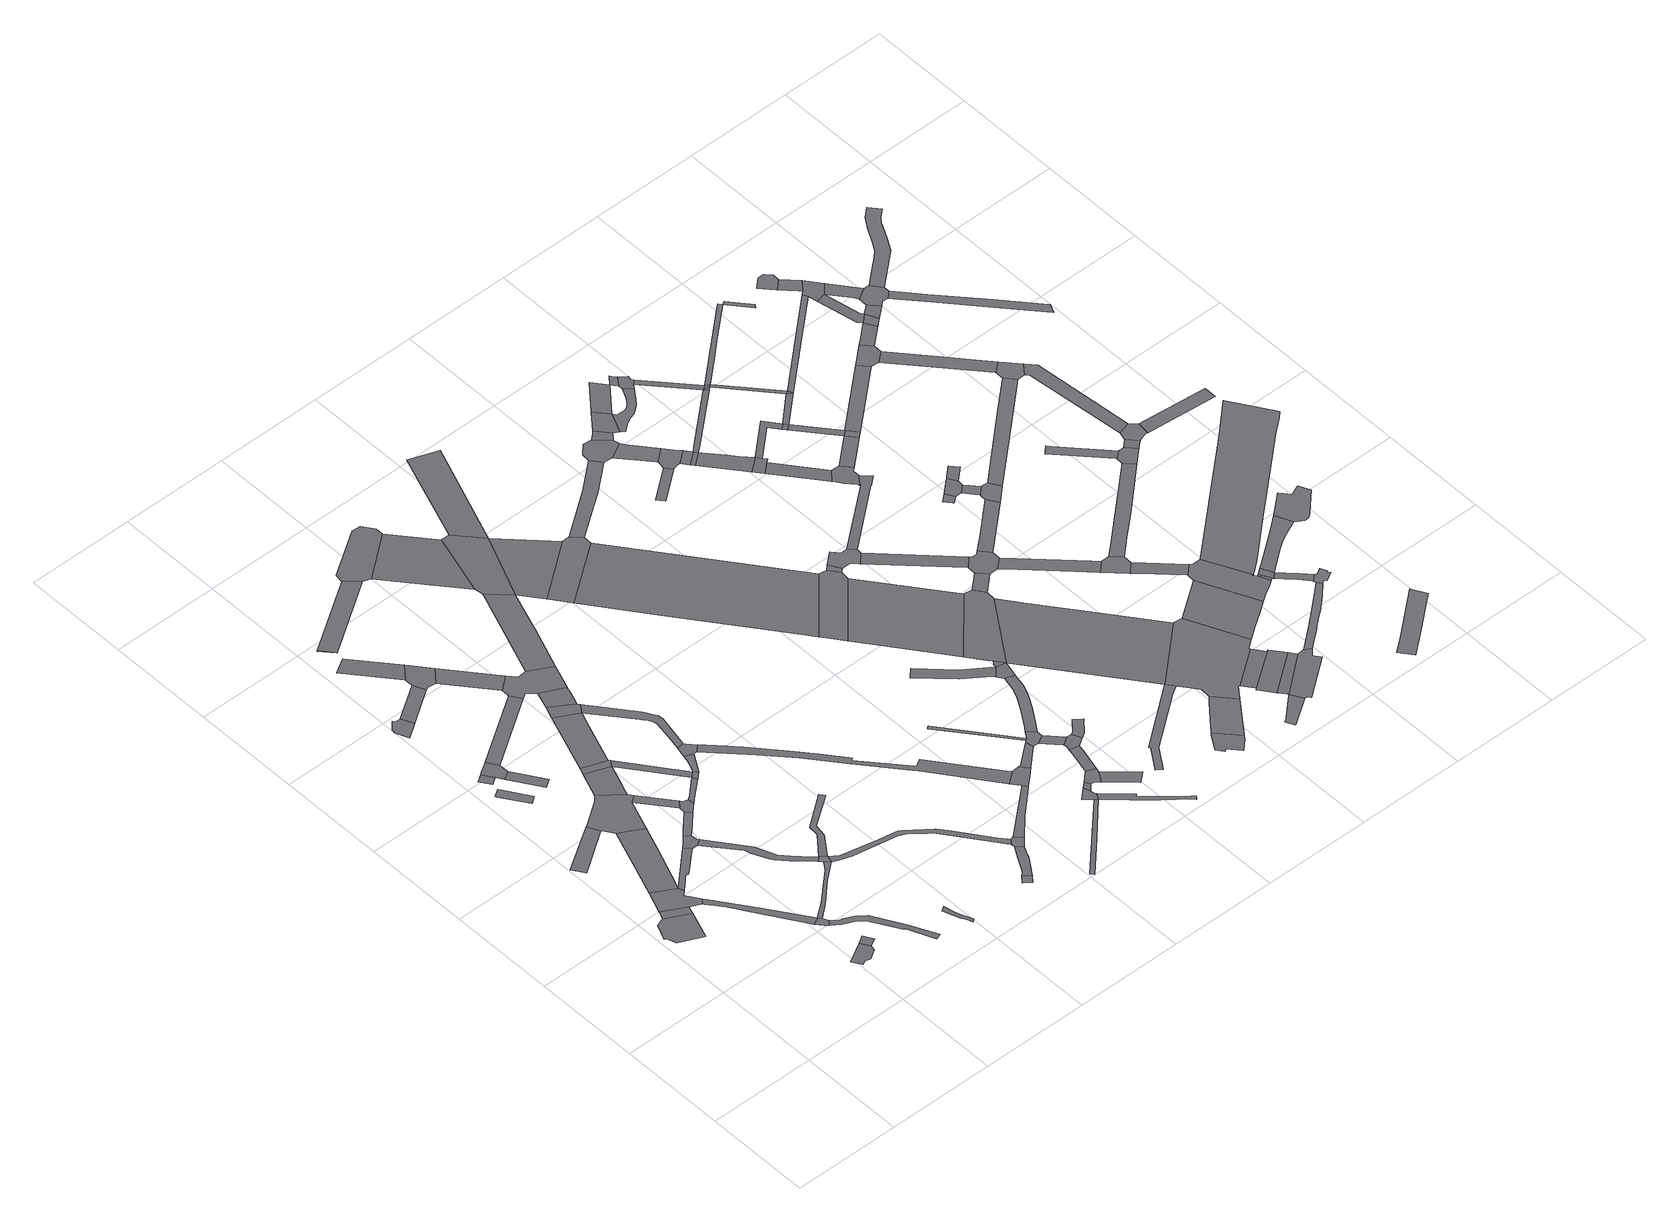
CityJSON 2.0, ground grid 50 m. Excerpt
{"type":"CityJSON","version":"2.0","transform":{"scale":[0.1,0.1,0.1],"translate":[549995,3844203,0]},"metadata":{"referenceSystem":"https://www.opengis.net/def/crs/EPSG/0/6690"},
"CityObjects":{
"road1":{"type":"Road","geometry":[{"type":"MultiSurface","lod":"1","boundaries":[[[0,1,2,3,4,5,6]]]}]},
"road2":{"type":"Road","attributes":{"RoadStructureAttribute.sectionType":"1"},"geometry":[{"type":"MultiSurface","lod":"1","boundaries":[[[7,0,6,8,9]]]}]},
"road3":{"type":"Road","geometry":[{"type":"MultiSurface","lod":"1","boundaries":[[[10,7,9,11,12,13,14,15]]]}]},
"road4":{"type":"Road","attributes":{"RoadStructureAttribute.sectionType":"1"},"geometry":[{"type":"MultiSurface","lod":"1","boundaries":[[[16,17,18,19]]]}]},
"road5":{"type":"Road","attributes":{"RoadStructureAttribute.sectionType":"1"},"geometry":[{"type":"MultiSurface","lod":"1","boundaries":[[[20,21,12,11,22,23,24,25,26,27,28,29]]]}]},
"road6":{"type":"Road","geometry":[{"type":"MultiSurface","lod":"1","boundaries":[[[30,31,32,33,34,35,36]]]}]},
"road7":{"type":"Road","attributes":{"RoadStructureAttribute.sectionType":"1"},"geometry":[{"type":"MultiSurface","lod":"1","boundaries":[[[37,38,10,15,39,40,41]]]}]},
"road8":{"type":"Road","geometry":[{"type":"MultiSurface","lod":"1","boundaries":[[[42,43,44,45,46,47,48,49]]]}]},
"road9":{"type":"Road","attributes":{"RoadStructureAttribute.sectionType":"1"},"geometry":[{"type":"MultiSurface","lod":"1","boundaries":[[[50,15,14,51,52,53,54,55,56,57]]]}]},
"road10":{"type":"Road","attributes":{"RoadStructureAttribute.sectionType":"1"},"geometry":[{"type":"MultiSurface","lod":"1","boundaries":[[[58,59,60,61]]]}]},
"road11":{"type":"Road","geometry":[{"type":"MultiSurface","lod":"1","boundaries":[[[29,28,62,63,64,65]]]}]},
"road12":{"type":"Road","attributes":{"RoadStructureAttribute.sectionType":"1"},"geometry":[{"type":"MultiSurface","lod":"1","boundaries":[[[66,67,30,36]]]}]},
"road13":{"type":"Road","geometry":[{"type":"MultiSurface","lod":"1","boundaries":[[[68,69,70,58,61,71,72,73,74,75]]]}]},
"road14":{"type":"Road","geometry":[{"type":"MultiSurface","lod":"1","boundaries":[[[76,77,78,79,80,81,82,83,84]]]}]},
"road15":{"type":"Road","geometry":[{"type":"MultiSurface","lod":"1","boundaries":[[[85,86,87,88,89,73,72]]]}]},
"road16":{"type":"Road","attributes":{"RoadStructureAttribute.sectionType":"1"},"geometry":[{"type":"MultiSurface","lod":"1","boundaries":[[[90,91,92,93,16,19,94,37,41,95,96,97,98]]]}]},
"road17":{"type":"Road","attributes":{"RoadStructureAttribute.sectionType":"1"},"geometry":[{"type":"MultiSurface","lod":"1","boundaries":[[[99,100,101,102,103,104,64,63,105,106,107,108,109,110,111,112]]]}]},
"road18":{"type":"Road","geometry":[{"type":"MultiSurface","lod":"1","boundaries":[[[113,114,50,57,115,116,117,118,119,120,121]]]}]},
"road19":{"type":"Road","attributes":{"RoadStructureAttribute.sectionType":"1"},"geometry":[{"type":"MultiSurface","lod":"1","boundaries":[[[122,123,124,29,65,125,126,127]]]}]},
"road20":{"type":"Road","attributes":{"RoadStructureAttribute.sectionType":"1"},"geometry":[{"type":"MultiSurface","lod":"1","boundaries":[[[128,129,113,121,130,131]]]}]},
"road21":{"type":"Road","attributes":{"RoadStructureAttribute.sectionType":"1"},"geometry":[{"type":"MultiSurface","lod":"1","boundaries":[[[132,84,83,133]]]}]},
"road22":{"type":"Road","attributes":{"RoadStructureAttribute.sectionType":"1"},"geometry":[{"type":"MultiSurface","lod":"1","boundaries":[[[134,135,136,137,117,116,138,139,140,141,142,143,144]]]}]},
"road23":{"type":"Road","geometry":[{"type":"MultiSurface","lod":"1","boundaries":[[[145,90,98,146,147,148,149]]]}]},
"road24":{"type":"Road","attributes":{"RoadStructureAttribute.sectionType":"1"},"geometry":[{"type":"MultiSurface","lod":"1","boundaries":[[[150,97,96,151,152,153]]]}]},
"road25":{"type":"Road","attributes":{"RoadStructureAttribute.sectionType":"1"},"geometry":[{"type":"MultiSurface","lod":"1","boundaries":[[[154,68,75,155]]]}]},
"road26":{"type":"Road","attributes":{"RoadStructureAttribute.sectionType":"1"},"geometry":[{"type":"MultiSurface","lod":"1","boundaries":[[[156,157,158]]]}]},
"road27":{"type":"Road","attributes":{"RoadStructureAttribute.sectionType":"1"},"geometry":[{"type":"MultiSurface","lod":"1","boundaries":[[[159,160,161,162]]]}]},
"road28":{"type":"Road","geometry":[{"type":"MultiSurface","lod":"1","boundaries":[[[163,145,149,164,165]]]}]},
"road29":{"type":"Road","geometry":[{"type":"MultiSurface","lod":"1","boundaries":[[[166,167,168,153,152,169,170,128,131,171,172]]]}]},
"road30":{"type":"Road","geometry":[{"type":"MultiSurface","lod":"1","boundaries":[[[144,143,122,127,173,174]]]}]},
"road31":{"type":"Road","geometry":[{"type":"MultiSurface","lod":"1","boundaries":[[[175,176,177,178,179,180,181,182,183,184]]]}]},
"road32":{"type":"Road","geometry":[{"type":"MultiSurface","lod":"1","boundaries":[[[162,161,185,186,132,133,187,188,189]]]}]},
"road33":{"type":"Road","attributes":{"RoadStructureAttribute.sectionType":"1"},"geometry":[{"type":"MultiSurface","lod":"1","boundaries":[[[190,191,172,171,192,193]]]}]},
"road34":{"type":"Road","attributes":{"RoadStructureAttribute.sectionType":"1"},"geometry":[{"type":"MultiSurface","lod":"1","boundaries":[[[194,195,163,165,196,197,198,199]]]}]},
"road35":{"type":"Road","attributes":{"RoadStructureAttribute.sectionType":"1"},"geometry":[{"type":"MultiSurface","lod":"1","boundaries":[[[164,149,190,200]]]}]},
"road36":{"type":"Road","attributes":{"RoadStructureAttribute.sectionType":"1"},"geometry":[{"type":"MultiSurface","lod":"1","boundaries":[[[189,188,201,202]]]}]},
"road37":{"type":"Road","geometry":[{"type":"MultiSurface","lod":"1","boundaries":[[[200,190,193,203]]]}]},
"road38":{"type":"Road","attributes":{"RoadStructureAttribute.sectionType":"1"},"geometry":[{"type":"MultiSurface","lod":"1","boundaries":[[[204,205,206,207,208,209,210,144,174]]]}]},
"road39":{"type":"Road","attributes":{"RoadStructureAttribute.sectionType":"1"},"geometry":[{"type":"MultiSurface","lod":"1","boundaries":[[[211,212,213,214,156,158,215,216]]]}]},
"road40":{"type":"Road","geometry":[{"type":"MultiSurface","lod":"1","boundaries":[[[217,194,199,218,219]]]}]},
"road41":{"type":"Road","attributes":{"RoadStructureAttribute.sectionType":"1"},"geometry":[{"type":"MultiSurface","lod":"1","boundaries":[[[220,221,222,223,224,200,203,225,226]]]}]},
"road42":{"type":"Road","attributes":{"RoadStructureAttribute.sectionType":"1"},"geometry":[{"type":"MultiSurface","lod":"1","boundaries":[[[227,217,219,228,229,230,231]]]}]},
"road43":{"type":"Road","attributes":{"RoadStructureAttribute.sectionType":"1"},"geometry":[{"type":"MultiSurface","lod":"1","boundaries":[[[232,233,234,235,236,237,238,239,240,173,127,241,242,243,244,245,246,247,248,249]]]}]},
"road44":{"type":"Road","geometry":[{"type":"MultiSurface","lod":"1","boundaries":[[[250,251,202,201,252,154,155,253,254,255,227,231,256,257]]]}]},
"road45":{"type":"Road","geometry":[{"type":"MultiSurface","lod":"1","boundaries":[[[258,259,260,261,220,226,262,263]]]}]},
"road46":{"type":"Road","attributes":{"RoadStructureAttribute.sectionType":"1"},"geometry":[{"type":"MultiSurface","lod":"1","boundaries":[[[264,265,266,267,268,269,270,271,218,199,272,273,274,275,276,277,260,259]]]}]},
"road47":{"type":"Road","geometry":[{"type":"MultiSurface","lod":"1","boundaries":[[[278,279,280,281,282,283]]]}]},
"road48":{"type":"Road","attributes":{"RoadStructureAttribute.sectionType":"1"},"geometry":[{"type":"MultiSurface","lod":"1","boundaries":[[[284,285,286,287,288,289,278,283,290,291,292,293]]]}]},
"road49":{"type":"Road","attributes":{"RoadStructureAttribute.sectionType":"1"},"geometry":[{"type":"MultiSurface","lod":"1","boundaries":[[[294,295,257,256,296,297,298]]]}]},
"road50":{"type":"Road","geometry":[{"type":"MultiSurface","lod":"1","boundaries":[[[299,300,249,248,301,302,284,293,303,304]]]}]},
"road51":{"type":"Road","geometry":[{"type":"MultiSurface","lod":"1","boundaries":[[[305,306,307,211,216,308,309,310,311,312,313]]]}]},
"road52":{"type":"Road","attributes":{"RoadStructureAttribute.sectionType":"1"},"geometry":[{"type":"MultiSurface","lod":"1","boundaries":[[[314,315,316,317,318,319,320,321,322,323,324,325,326,327,263,262,328,329,330,331,332,333,334,335,336,337,338]]]}]},
"road53":{"type":"Road","attributes":{"function":"2","RoadStructureAttribute.sectionType":"1"},"geometry":[{"type":"MultiSurface","lod":"1","boundaries":[[[309,308,339,340]]]}]},
"road54":{"type":"Road","attributes":{"RoadStructureAttribute.sectionType":"1"},"geometry":[{"type":"MultiSurface","lod":"1","boundaries":[[[341,342,343,299,304,344,345,346]]]}]},
"road55":{"type":"Road","attributes":{"RoadStructureAttribute.sectionType":"1"},"geometry":[{"type":"MultiSurface","lod":"1","boundaries":[[[347,348,349,350,351]]]}]},
"road56":{"type":"Road","geometry":[{"type":"MultiSurface","lod":"1","boundaries":[[[340,339,352,294,298,353,354]]]}]},
"road57":{"type":"Road","geometry":[{"type":"MultiSurface","lod":"1","boundaries":[[[355,356,338,337,341,346,357,358,359]]]}]},
"road58":{"type":"Road","attributes":{"function":"2","RoadStructureAttribute.sectionType":"1"},"geometry":[{"type":"MultiSurface","lod":"1","boundaries":[[[353,298,360,361]]]}]},
"road59":{"type":"Road","geometry":[{"type":"MultiSurface","lod":"1","boundaries":[[[362,361,360,363,364,365]]]}]},
"road60":{"type":"Road","geometry":[{"type":"MultiSurface","lod":"1","boundaries":[[[366,367,368,369,370,347,351,371,372,373,374]]]}]},
"road61":{"type":"Road","attributes":{"RoadStructureAttribute.sectionType":"1"},"geometry":[{"type":"MultiSurface","lod":"1","boundaries":[[[375,366,374,376,377]]]}]},
"road62":{"type":"Road","attributes":{"RoadStructureAttribute.sectionType":"1"},"geometry":[{"type":"MultiSurface","lod":"1","boundaries":[[[378,379,380,355,359,381,382]]]}]},
"road63":{"type":"Road","attributes":{"RoadStructureAttribute.sectionType":"1"},"geometry":[{"type":"MultiSurface","lod":"1","boundaries":[[[383,384,385,386,387]]]}]},
"road64":{"type":"Road","geometry":[{"type":"MultiSurface","lod":"1","boundaries":[[[388,389,390,375,377,391,392,393,394,395,396]]]}]},
"road65":{"type":"Road","attributes":{"RoadStructureAttribute.sectionType":"1"},"geometry":[{"type":"MultiSurface","lod":"1","boundaries":[[[397,354,353,398]]]}]},
"road66":{"type":"Road","attributes":{"RoadStructureAttribute.sectionType":"1"},"geometry":[{"type":"MultiSurface","lod":"1","boundaries":[[[399,400,401,402,371,351,403,404,405,406,407,408,409]]]}]},
"road67":{"type":"Road","geometry":[{"type":"MultiSurface","lod":"1","boundaries":[[[410,411,395,394]]]}]},
"road68":{"type":"Road","geometry":[{"type":"MultiSurface","lod":"1","boundaries":[[[412,387,386,378,382,413,414,415]]]}]},
"road69":{"type":"Road","attributes":{"RoadStructureAttribute.sectionType":"1"},"geometry":[{"type":"MultiSurface","lod":"1","boundaries":[[[416,417,388,396,418,419]]]}]},
"road70":{"type":"Road","attributes":{"function":"2","RoadStructureAttribute.sectionType":"1"},"geometry":[{"type":"MultiSurface","lod":"1","boundaries":[[[364,363,420,421,422,423,424]]]}]},
"road71":{"type":"Road","attributes":{"RoadStructureAttribute.sectionType":"1"},"geometry":[{"type":"MultiSurface","lod":"1","boundaries":[[[425,414,413,426,427]]]}]},
"road72":{"type":"Road","geometry":[{"type":"MultiSurface","lod":"1","boundaries":[[[427,426,428,416,419,429,430]]]}]},
"road73":{"type":"Road","attributes":{"RoadStructureAttribute.sectionType":"1"},"geometry":[{"type":"MultiSurface","lod":"1","boundaries":[[[431,432,433,434,435,412,415,436,437,438,439,440]]]}]},
"road74":{"type":"Road","geometry":[{"type":"MultiSurface","lod":"1","boundaries":[[[441,442,443,444,430,429]]]}]},
"road75":{"type":"Road","attributes":{"RoadStructureAttribute.sectionType":"1"},"geometry":[{"type":"MultiSurface","lod":"1","boundaries":[[[445,446,447,448,449,450,451]]]}]},
"road76":{"type":"Road","geometry":[{"type":"MultiSurface","lod":"1","boundaries":[[[424,423,452,453,454,455,456]]]}]},
"road77":{"type":"Road","attributes":{"RoadStructureAttribute.sectionType":"1"},"geometry":[{"type":"MultiSurface","lod":"1","boundaries":[[[457,458,362,365,459,460,461]]]}]},
"road78":{"type":"Road","geometry":[{"type":"MultiSurface","lod":"1","boundaries":[[[451,450,431,440,462]]]}]},
"road79":{"type":"Road","attributes":{"RoadStructureAttribute.sectionType":"1"},"geometry":[{"type":"MultiSurface","lod":"1","boundaries":[[[463,464,465,466,467,451,462]]]}]},
"road80":{"type":"Road","attributes":{"RoadStructureAttribute.sectionType":"1"},"geometry":[{"type":"MultiSurface","lod":"1","boundaries":[[[454,453,468,469,470]]]}]},
"road81":{"type":"Road","attributes":{"RoadStructureAttribute.sectionType":"1"},"geometry":[{"type":"MultiSurface","lod":"1","boundaries":[[[471,472,473,474,475,476,477,478]]]}]},
"road82":{"type":"Road","geometry":[{"type":"MultiSurface","lod":"1","boundaries":[[[479,480,481,482,483,484,485,486,487,488]]]}]},
"road83":{"type":"Road","attributes":{"RoadStructureAttribute.sectionType":"1"},"geometry":[{"type":"MultiSurface","lod":"1","boundaries":[[[489,456,455,490]]]}]},
"road84":{"type":"Road","geometry":[{"type":"MultiSurface","lod":"1","boundaries":[[[470,469,491,463,462,492,493,494]]]}]},
"road85":{"type":"Road","geometry":[{"type":"MultiSurface","lod":"1","boundaries":[[[495,496,497,498,499,500,501]]]}]},
"road86":{"type":"Road","geometry":[{"type":"MultiSurface","lod":"1","boundaries":[[[502,503,489,490,504,505,506,507,508]]]}]},
"road87":{"type":"Road","geometry":[{"type":"MultiSurface","lod":"1","boundaries":[[[509,510,457,461,511,512,513,514]]]}]},
"road88":{"type":"Road","attributes":{"RoadStructureAttribute.sectionType":"1"},"geometry":[{"type":"MultiSurface","lod":"1","boundaries":[[[515,516,517,518,479,488,519]]]}]},
"road89":{"type":"Road","attributes":{"RoadStructureAttribute.sectionType":"1"},"geometry":[{"type":"MultiSurface","lod":"1","boundaries":[[[520,512,511,521,522]]]}]},
"road90":{"type":"Road","attributes":{"RoadStructureAttribute.sectionType":"1"},"geometry":[{"type":"MultiSurface","lod":"1","boundaries":[[[523,524,514,513,525]]]}]},
"road91":{"type":"Road","attributes":{"RoadStructureAttribute.sectionType":"1"},"geometry":[{"type":"MultiSurface","lod":"1","boundaries":[[[526,527,528,529,530,531,532,492,462,471]]]}]},
"road92":{"type":"Road","geometry":[{"type":"MultiSurface","lod":"1","boundaries":[[[533,522,521,534,495,501,535,536,537]]]}]},
"road93":{"type":"Road","attributes":{"RoadStructureAttribute.sectionType":"1"},"geometry":[{"type":"MultiSurface","lod":"1","boundaries":[[[506,505,538,539]]]}]},
"road94":{"type":"Road","geometry":[{"type":"MultiSurface","lod":"1","boundaries":[[[540,523,525,541,542]]]}]},
"road95":{"type":"Road","attributes":{"RoadStructureAttribute.sectionType":"1"},"geometry":[{"type":"MultiSurface","lod":"1","boundaries":[[[537,536,543,544]]]}]},
"road96":{"type":"Road","geometry":[{"type":"MultiSurface","lod":"1","boundaries":[[[544,543,545,546]]]}]},
"road97":{"type":"Road","attributes":{"RoadStructureAttribute.sectionType":"1"},"geometry":[{"type":"MultiSurface","lod":"1","boundaries":[[[547,494,493,548]]]}]},
"road98":{"type":"Road","attributes":{"RoadStructureAttribute.sectionType":"1"},"geometry":[{"type":"MultiSurface","lod":"1","boundaries":[[[549,550,551,552,553,554,555,556,557]]]}]},
"road99":{"type":"Road","attributes":{"RoadStructureAttribute.sectionType":"1"},"geometry":[{"type":"MultiSurface","lod":"1","boundaries":[[[558,559,560,546,545,561,562]]]}]},
"road100":{"type":"Road","attributes":{"RoadStructureAttribute.sectionType":"1"},"geometry":[{"type":"MultiSurface","lod":"1","boundaries":[[[563,564,565,566,567,508,507]]]}]},
"road101":{"type":"Road","geometry":[{"type":"MultiSurface","lod":"1","boundaries":[[[526,471,478,568,569,570,515,519,571,572,573,574,575,576,577]]]}]},
"road102":{"type":"Road","attributes":{"RoadStructureAttribute.sectionType":"1"},"geometry":[{"type":"MultiSurface","lod":"1","boundaries":[[[578,579,580,581,582,583,584,542,541,585,586,587,588,589,590,591,592,593]]]}]},
"road103":{"type":"Road","attributes":{"RoadStructureAttribute.sectionType":"1"},"geometry":[{"type":"MultiSurface","lod":"1","boundaries":[[[594,540,542,595]]]}]},
"road104":{"type":"Road","geometry":[{"type":"MultiSurface","lod":"1","boundaries":[[[596,597,598,539,538,547,548,599,600,601]]]}]},
"road105":{"type":"Road","geometry":[{"type":"MultiSurface","lod":"1","boundaries":[[[562,561,602,603,604,605]]]}]},
"road106":{"type":"Road","attributes":{"RoadStructureAttribute.sectionType":"1"},"geometry":[{"type":"MultiSurface","lod":"1","boundaries":[[[603,602,606,607]]]}]},
"road107":{"type":"Road","attributes":{"function":"2","RoadStructureAttribute.sectionType":"7"},"geometry":[{"type":"MultiSurface","lod":"1","boundaries":[[[608,573,572,609,610,611]]]}]},
"road108":{"type":"Road","attributes":{"function":"2","RoadStructureAttribute.sectionType":"7"},"geometry":[{"type":"MultiSurface","lod":"1","boundaries":[[[611,610,612,613,614,615]]]}]},
"road109":{"type":"Road","attributes":{"RoadStructureAttribute.sectionType":"1"},"geometry":[{"type":"MultiSurface","lod":"1","boundaries":[[[616,617,544,546,618,619]]]}]},
"road110":{"type":"Road","attributes":{"function":"2","RoadStructureAttribute.sectionType":"1"},"geometry":[{"type":"MultiSurface","lod":"1","boundaries":[[[620,621,615,614,622,549]]]}]},
"road111":{"type":"Road","attributes":{"RoadStructureAttribute.sectionType":"1"},"geometry":[{"type":"MultiSurface","lod":"1","boundaries":[[[623,624,595,625,626]]]}]},
"road112":{"type":"Road","geometry":[{"type":"MultiSurface","lod":"1","boundaries":[[[626,625,578,593,627,628,629,630,631]]]}]},
"road113":{"type":"Road","attributes":{"RoadStructureAttribute.sectionType":"1"},"geometry":[{"type":"MultiSurface","lod":"1","boundaries":[[[632,600,599,633,634,635,636]]]}]},
"road114":{"type":"Road","geometry":[{"type":"MultiSurface","lod":"1","boundaries":[[[607,606,637,638,639,640,567,566,641,642,643]]]}]},
"road115":{"type":"Road","geometry":[{"type":"MultiSurface","lod":"1","boundaries":[[[644,645,620,549,557,646,647,648,649,650,651,652,653,654,655,656]]]}]},
"road116":{"type":"Road","attributes":{"RoadStructureAttribute.sectionType":"1"},"geometry":[{"type":"MultiSurface","lod":"1","boundaries":[[[657,562,605,658,659,660]]]}]},
"road117":{"type":"Road","attributes":{"RoadStructureAttribute.sectionType":"1"},"geometry":[{"type":"MultiSurface","lod":"1","boundaries":[[[661,662,596,601,663]]]}]},
"road118":{"type":"Road","attributes":{"RoadStructureAttribute.sectionType":"1"},"geometry":[{"type":"MultiSurface","lod":"1","boundaries":[[[628,627,616,664]]]}]},
"road119":{"type":"Road","geometry":[{"type":"MultiSurface","lod":"1","boundaries":[[[665,666,667,668,669,670]]]}]},
"road120":{"type":"Road","geometry":[{"type":"MultiSurface","lod":"1","boundaries":[[[660,659,671,672]]]}]},
"road121":{"type":"Road","geometry":[{"type":"MultiSurface","lod":"1","boundaries":[[[636,635,673,674,675,676]]]}]},
"road122":{"type":"Road","attributes":{"RoadStructureAttribute.sectionType":"1"},"geometry":[{"type":"MultiSurface","lod":"1","boundaries":[[[677,643,642,678]]]}]},
"road123":{"type":"Road","attributes":{"RoadStructureAttribute.sectionType":"1"},"geometry":[{"type":"MultiSurface","lod":"1","boundaries":[[[616,619,679]]]}]},
"road124":{"type":"Road","geometry":[{"type":"MultiSurface","lod":"1","boundaries":[[[664,616,679,680]]]}]},
"road125":{"type":"Road","geometry":[{"type":"MultiSurface","lod":"1","boundaries":[[[681,577,576,682,683,684]]]}]},
"road126":{"type":"Road","attributes":{"RoadStructureAttribute.sectionType":"1"},"geometry":[{"type":"MultiSurface","lod":"1","boundaries":[[[672,671,677,685]]]}]},
"road127":{"type":"Road","attributes":{"RoadStructureAttribute.sectionType":"1"},"geometry":[{"type":"MultiSurface","lod":"1","boundaries":[[[686,687,665,670,688,689,690]]]}]},
"road128":{"type":"Road","attributes":{"RoadStructureAttribute.sectionType":"1"},"geometry":[{"type":"MultiSurface","lod":"1","boundaries":[[[689,688,691,692]]]}]},
"road129":{"type":"Road","attributes":{"RoadStructureAttribute.sectionType":"1"},"geometry":[{"type":"MultiSurface","lod":"1","boundaries":[[[693,660,672,694]]]}]},
"road130":{"type":"Road","attributes":{"RoadStructureAttribute.sectionType":"1"},"geometry":[{"type":"MultiSurface","lod":"1","boundaries":[[[674,673,695,696,697]]]}]},
"road131":{"type":"Road","geometry":[{"type":"MultiSurface","lod":"1","boundaries":[[[685,677,678,698]]]}]},
"road132":{"type":"Road","attributes":{"RoadStructureAttribute.sectionType":"1"},"geometry":[{"type":"MultiSurface","lod":"1","boundaries":[[[680,679,693,699]]]}]},
"road133":{"type":"Road","geometry":[{"type":"MultiSurface","lod":"1","boundaries":[[[700,692,691,701,661,663,702,703]]]}]},
"road134":{"type":"Road","attributes":{"RoadStructureAttribute.sectionType":"1"},"geometry":[{"type":"MultiSurface","lod":"1","boundaries":[[[704,705,706,707,708,686,690]]]}]},
"road135":{"type":"Road","attributes":{"RoadStructureAttribute.sectionType":"1"},"geometry":[{"type":"MultiSurface","lod":"1","boundaries":[[[699,693,709]]]}]},
"road136":{"type":"Road","geometry":[{"type":"MultiSurface","lod":"1","boundaries":[[[709,693,694]]]}]},
"road137":{"type":"Road","attributes":{"RoadStructureAttribute.sectionType":"1"},"geometry":[{"type":"MultiSurface","lod":"1","boundaries":[[[710,711,712,713,656,655,714,715,716,717,718,719]]]}]},
"road138":{"type":"Road","geometry":[{"type":"MultiSurface","lod":"1","boundaries":[[[720,721,697,696,681,684,722,723,724,725,726,727,728,729,730,731]]]}]},
"road139":{"type":"Road","attributes":{"RoadStructureAttribute.sectionType":"1"},"geometry":[{"type":"MultiSurface","lod":"1","boundaries":[[[732,733,734,735,664,680,736,737,738]]]}]},
"road140":{"type":"Road","attributes":{"RoadStructureAttribute.sectionType":"1"},"geometry":[{"type":"MultiSurface","lod":"1","boundaries":[[[739,725,724,740]]]}]},
"road141":{"type":"Road","attributes":{"RoadStructureAttribute.sectionType":"1"},"geometry":[{"type":"MultiSurface","lod":"1","boundaries":[[[741,685,698,742]]]}]},
"road142":{"type":"Road","geometry":[{"type":"MultiSurface","lod":"1","boundaries":[[[743,739,740,744,745]]]}]},
"road143":{"type":"Road","attributes":{"RoadStructureAttribute.sectionType":"1"},"geometry":[{"type":"MultiSurface","lod":"1","boundaries":[[[746,747,748,676,675,749,750,751]]]}]},
"road144":{"type":"Road","attributes":{"RoadStructureAttribute.sectionType":"1"},"geometry":[{"type":"MultiSurface","lod":"1","boundaries":[[[752,753,745,744,754,755,756,757]]]}]},
"road145":{"type":"Road","attributes":{"RoadStructureAttribute.sectionType":"1"},"geometry":[{"type":"MultiSurface","lod":"1","boundaries":[[[758,759,760,761,762,763,764]]]}]},
"road146":{"type":"Road","geometry":[{"type":"MultiSurface","lod":"1","boundaries":[[[765,766,767,768,769,757,756,710,719,770,771,772,773,774,775,776]]]}]},
"road147":{"type":"Road","attributes":{"RoadStructureAttribute.sectionType":"1"},"geometry":[{"type":"MultiSurface","lod":"1","boundaries":[[[777,778,779,709,694,780,781]]]}]},
"road148":{"type":"Road","attributes":{"RoadStructureAttribute.sectionType":"1"},"geometry":[{"type":"MultiSurface","lod":"1","boundaries":[[[782,783,703,702,784,785]]]}]},
"road149":{"type":"Road","attributes":{"RoadStructureAttribute.sectionType":"1"},"geometry":[{"type":"MultiSurface","lod":"1","boundaries":[[[786,787,788,789,743,745,790,791,792,793,794]]]}]},
"road150":{"type":"Road","geometry":[{"type":"MultiSurface","lod":"1","boundaries":[[[795,796,797,738]]]}]},
"road151":{"type":"Road","attributes":{"RoadStructureAttribute.sectionType":"1"},"geometry":[{"type":"MultiSurface","lod":"1","boundaries":[[[798,799,800,801,802,803]]]}]},
"road152":{"type":"Road","geometry":[{"type":"MultiSurface","lod":"1","boundaries":[[[804,741,742,805,806,807]]]}]},
"road153":{"type":"Road","geometry":[{"type":"MultiSurface","lod":"1","boundaries":[[[808,803,802,746,751,809]]]}]},
"road154":{"type":"Road","attributes":{"RoadStructureAttribute.sectionType":"1"},"geometry":[{"type":"MultiSurface","lod":"1","boundaries":[[[810,811,804,807,812]]]}]},
"road155":{"type":"Road","attributes":{"RoadStructureAttribute.sectionType":"1"},"geometry":[{"type":"MultiSurface","lod":"1","boundaries":[[[813,806,805,814,815,816]]]}]},
"road156":{"type":"Road","attributes":{"RoadStructureAttribute.sectionType":"1"},"geometry":[{"type":"MultiSurface","lod":"1","boundaries":[[[817,808,809,818]]]}]},
"road157":{"type":"Road","geometry":[{"type":"MultiSurface","lod":"1","boundaries":[[[819,820,821,822,823,824,825]]]}]},
"road158":{"type":"Road","attributes":{"RoadStructureAttribute.sectionType":"1"},"geometry":[{"type":"MultiSurface","lod":"1","boundaries":[[[826,827,828,731,730,829,830,831,832,833,834,835,836]]]}]},
"road159":{"type":"Road","geometry":[{"type":"MultiSurface","lod":"1","boundaries":[[[837,838,786,794,839,840,841,842,843,844,845,846,847]]]}]},
"road160":{"type":"Road","attributes":{"RoadStructureAttribute.sectionType":"1"},"geometry":[{"type":"MultiSurface","lod":"1","boundaries":[[[848,849,850,851,810,852]]]}]},
"road161":{"type":"Road","attributes":{"RoadStructureAttribute.sectionType":"1"},"geometry":[{"type":"MultiSurface","lod":"1","boundaries":[[[822,821,853,854,855]]]}]},
"road162":{"type":"Road","geometry":[{"type":"MultiSurface","lod":"1","boundaries":[[[852,810,812,856]]]}]},
"road163":{"type":"Road","geometry":[{"type":"MultiSurface","lod":"1","boundaries":[[[857,858,817,818,859,860,861]]]}]},
"road164":{"type":"Road","geometry":[{"type":"MultiSurface","lod":"1","boundaries":[[[855,854,777,781,850,849,862]]]}]},
"road165":{"type":"Road","attributes":{"RoadStructureAttribute.sectionType":"1"},"geometry":[{"type":"MultiSurface","lod":"1","boundaries":[[[863,864,852,856,865]]]}]},
"road166":{"type":"Road","attributes":{"RoadStructureAttribute.sectionType":"1"},"geometry":[{"type":"MultiSurface","lod":"1","boundaries":[[[866,867,868,869,858,857]]]}]},
"road167":{"type":"Road","geometry":[{"type":"MultiSurface","lod":"1","boundaries":[[[816,815,782,785,868,867]]]}]},
"road168":{"type":"Road","attributes":{"RoadStructureAttribute.sectionType":"1"},"geometry":[{"type":"MultiSurface","lod":"1","boundaries":[[[870,871,862,849,872,873,874]]]}]},
"road169":{"type":"Road","geometry":[{"type":"MultiSurface","lod":"1","boundaries":[[[874,873,863,865,875,876,877,878,879]]]}]},
"road170":{"type":"Road","attributes":{"RoadStructureAttribute.sectionType":"1"},"geometry":[{"type":"MultiSurface","lod":"1","boundaries":[[[861,860,880,881]]]}]},
"road171":{"type":"Road","attributes":{"RoadStructureAttribute.sectionType":"1"},"geometry":[{"type":"MultiSurface","lod":"1","boundaries":[[[882,883,884,885,877,876,886,887,888,889]]]}]},
"road172":{"type":"Road","attributes":{"RoadStructureAttribute.sectionType":"1"},"geometry":[{"type":"MultiSurface","lod":"1","boundaries":[[[890,891,892,893,894,895,896,897,879,878,898,899,900,901,902,903]]]}]}
},
"vertices":[
[98,963,0],[59,950,0],[25,876,0],[35,869,0],[48,827,0],[156,777,0],[204,905,0],
[112,1000,0],[215,937,0],[217,941,0],
[152,1104,0],[267,920,0],[287,940,0],[245,1002,0],[264,1020,0],[255,1046,0],
[213,1539,0],[7,1407,0],[44,1352,0],[241,1486,0],
[427,740,0],[296,928,0],[270,916,0],[273,912,0],[299,880,0],[327,841,0],[397,730,0],[503,563,0],[519,540,0],[552,557,0],
[580,343,0],[488,290,0],[513,246,0],[532,257,0],[556,250,0],[599,276,0],[605,300,0],
[277,1434,0],[214,1264,0],[262,1063,0],[340,1265,0],[382,1375,0],
[66,1894,0],[141,1779,0],[142,1778,0],[158,1790,0],[174,1803,0],[100,1916,0],[93,1927,0],[59,1905,0],
[418,1199,0],[302,1057,0],[330,1084,0],[335,1078,0],[336,1077,0],[339,1079,0],[444,1172,0],[445,1172,0],
[97,2031,0],[65,2010,0],[97,1960,0],[130,1982,0],
[545,508,0],[559,497,0],[575,517,0],[564,541,0],
[642,321,0],[616,364,0],
[155,2070,0],[142,2061,0],[113,2042,0],[135,1973,0],[151,1949,0],[189,1973,0],[188,2008,0],[188,2020,0],
[54,2473,0],[42,2474,0],[36,2483,0],[5,2450,0],[4,2443,0],[1,2429,0],[27,2371,0],[95,2416,0],[69,2472,0],
[186,1894,0],[243,1807,0],[268,1823,0],[280,1831,0],[224,1919,0],
[355,1646,0],[340,1630,0],[329,1619,0],[224,1546,0],[247,1478,0],[399,1420,0],[437,1520,0],[468,1544,0],[453,1564,0],
[790,291,0],[710,433,0],[671,464,0],[620,489,0],[617,484,0],[609,489,0],[597,468,0],[657,439,0],[684,414,0],[700,391,0],[763,280,0],[768,282,0],[823,155,0],[849,164,0],
[463,1247,0],[435,1215,0],[466,1170,0],[469,1170,0],[498,1191,0],[491,1201,0],[491,1203,0],[488,1220,0],[487,1225,0],
[778,769,0],[751,732,0],[617,607,0],[627,595,0],[720,684,0],[798,749,0],
[554,1340,0],[481,1266,0],[528,1267,0],[577,1317,0],
[228,2577,0],[253,2522,0],
[760,821,0],[700,882,0],[665,921,0],[629,1014,0],[590,1024,0],[597,994,0],[630,923,0],[642,905,0],[683,861,0],[763,784,0],[783,805,0],
[399,1763,0],[459,1582,0],[475,1625,0],[509,1715,0],[511,1721,0],
[478,1531,0],[448,1507,0],[556,1371,0],[581,1400,0],
[471,2280,0],[504,2230,0],
[80,2971,0],[76,2969,0],[128,2909,0],
[124,2870,0],[54,2829,0],[227,2619,0],[279,2682,0],
[411,1795,0],[529,1746,0],[523,1753,0],
[602,1383,0],[593,1387,0],[590,1387,0],[556,1369,0],[555,1345,0],[617,1354,0],[610,1381,0],
[810,781,0],[810,783,0],
[959,207,0],[972,174,0],[984,154,0],[992,129,0],[1005,139,0],[997,162,0],[984,187,0],[974,219,0],[963,269,0],[943,256,0],
[228,2585,0],[228,2582,0],[266,2530,0],[305,2524,0],[357,2587,0],
[704,1463,0],[633,1395,0],[656,1390,0],[716,1442,0],
[515,2076,0],[503,2042,0],[527,1765,0],[611,1990,0],[614,1997,0],[621,2016,0],
[727,1484,0],
[473,2320,0],[535,2371,0],
[745,1466,0],
[880,878,0],[889,936,0],[1028,1034,0],[1020,1046,0],[1013,1057,0],[864,948,0],[859,898,0],
[407,3189,0],[407,3187,0],[358,3155,0],[138,3010,0],[458,3127,0],[466,3133,0],
[537,2133,0],[648,2055,0],[640,2066,0],
[759,1568,0],[756,1558,0],[753,1544,0],[740,1506,0],[730,1487,0],[793,1547,0],[798,1554,0],
[566,2213,0],[646,2084,0],[669,2142,0],[667,2143,0],[673,2159,0],
[1401,376,0],[1374,408,0],[1267,557,0],[1225,607,0],[1125,688,0],[1109,698,0],[1079,705,0],[1023,714,0],[851,752,0],[825,737,0],[851,727,0],[884,716,0],[1089,679,0],[1123,664,0],[1186,611,0],[1203,597,0],[1390,344,0],[1407,367,0],
[593,2332,0],[570,2329,0],[472,2292,0],[514,2237,0],[515,2238,0],[525,2244,0],[716,2276,0],[610,2334,0],
[809,1616,0],[802,1622,0],[771,1620,0],[764,1591,0],[813,1555,0],[841,1582,0],
[836,1780,0],[836,1798,0],[835,1802,0],[834,1804,0],[820,1827,0],[810,1845,0],[808,1849,0],[800,1862,0],[768,1837,0],[776,1826,0],[790,1809,0],[798,1789,0],[801,1772,0],[787,1689,0],
[1304,189,0],[1297,180,0],[1291,172,0],[1280,158,0],[1313,132,0],[1336,161,0],
[1391,324,0],[1361,273,0],[1341,237,0],[1336,228,0],[1319,198,0],[1315,196,0],[1388,236,0],[1395,246,0],[1406,273,0],[1417,299,0],
[772,2766,0],[763,2741,0],[793,2480,0],[809,2524,0],[863,2675,0],
[1422,369,0],[1414,367,0],[1391,330,0],[1392,326,0],[1437,321,0],[1454,339,0],
[650,3365,0],[623,3367,0],[412,3227,0],[501,3121,0],[700,3274,0],[700,3297,0],[700,3300,0],[701,3313,0],[663,3363,0],
[1647,658,0],[1436,933,0],[1409,917,0],[1402,913,0],[1395,921,0],[1235,1109,0],[1244,1117,0],[1161,1223,0],[1100,1298,0],[1025,1384,0],[966,1451,0],[954,1464,0],[923,1498,0],[865,1558,0],[924,1437,0],[977,1381,0],[1091,1257,0],[1220,1096,0],[1377,905,0],[1379,903,0],[1381,901,0],[1383,898,0],[1592,617,0],[1607,597,0],[1662,638,0],
[766,2804,0],[849,3094,0],
[1638,556,0],[1629,548,0],[1462,403,0],[1532,422,0],[1647,528,0],[1654,535,0],
[1798,309,0],[1509,16,0],[1523,1,0],[1659,141,0],[1810,296,0],
[767,2797,0],[993,2975,0],[891,3094,0],
[1696,641,0],[1678,639,0],[1709,586,0],[1716,592,0],[1729,604,0],
[939,2574,0],[1199,2768,0],
[1236,2768,0],[1004,2486,0],[1275,2687,0],[1277,2726,0],
[1808,383,0],[1776,354,0],[1762,342,0],[1775,330,0],[1790,317,0],[1827,328,0],[1820,335,0],[1819,346,0],[1819,351,0],
[1832,405,0],[1829,362,0],[1847,381,0],
[1808,721,0],[1721,651,0],[1709,641,0],[1732,607,0],[1817,686,0],
[1584,1047,0],[1579,1042,0],[1573,1037,0],[1816,729,0],[1827,737,0],
[1876,445,0],[1872,442,0],[1852,423,0],[1855,380,0],[1864,379,0],[1869,373,0],[1883,361,0],[1913,409,0],[1918,429,0],
[1046,3512,0],[1177,3462,0],
[2095,64,0],[2000,147,0],[1933,209,0],[1942,219,0],[1832,276,0],[1901,211,0],[1991,130,0],[2085,53,0],[2090,49,0],[2099,37,0],[2108,52,0],
[1998,255,0],[2041,292,0],
[1848,767,0],[1842,685,0],[1882,709,0],[1880,734,0],
[1909,576,0],[1903,547,0],[1947,537,0],[1953,567,0],
[1206,2215,0],[1553,1755,0],[1554,1754,0],[1594,1701,0],[1827,1956,0],
[1925,662,0],[1911,610,0],[1949,636,0],
[1914,598,0],[1992,591,0],[1974,633,0],
[1985,1039,0],[1969,972,0],[1949,926,0],[1917,869,0],[1862,787,0],[1912,780,0],[1956,846,0],[1990,906,0],[2011,958,0],[2027,1023,0],
[2016,606,0],[2065,664,0],[2030,693,0],[1986,640,0],
[1881,1195,0],[1746,1327,0],[1711,1291,0],[1849,1156,0],[1955,1079,0],[1963,1067,0],[2000,1108,0],
[1615,1673,0],[1664,1608,0],[1895,1862,0],[1900,1902,0],[1864,1951,0],
[1575,3028,0],[1444,2919,0],[1421,2829,0],[1479,2871,0],[1611,2979,0],
[2046,1097,0],
[2014,1140,0],[2009,1131,0],[2005,1125,0],[2003,1118,0],[2001,1112,0],
[1909,1281,0],[1942,1236,0],[2176,1491,0],
[2430,590,0],[2149,375,0],[2155,370,0],[2085,266,0],[2111,249,0],[2179,351,0],[2418,530,0],[2456,554,0],
[2387,270,0],[2377,260,0],[2373,254,0],[2338,195,0],[2335,189,0],[2357,157,0],[2369,166,0],[2416,112,0],[2461,156,0],[2474,173,0],
[1885,1970,0],[1917,1917,0],
[2000,1159,0],[2248,1393,0],[2251,1436,0],[2215,1485,0],
[1767,2800,0],[1751,2788,0],[1625,2690,0],[1637,2675,0],[1650,2659,0],[1780,2760,0],[1791,2768,0],
[1971,1984,0],[1939,2017,0],[1958,1915,0],[1985,1888,0],[2027,1930,0],[2030,1955,0],[2001,1983,0],
[1618,3109,0],[1577,3067,0],[1652,2977,0],[1726,3017,0],[1720,3044,0],[1659,3104,0],
[2514,424,0],[2494,400,0],[2407,295,0],[2395,280,0],[2595,334,0],
[1748,2988,0],[1772,2840,0],[1830,2887,0],
[1696,3139,0],[1686,3127,0],[1747,3077,0],
[2682,820,0],[2502,1054,0],[2502,1055,0],[2328,1285,0],[2318,1298,0],[2297,1328,0],[2270,1364,0],
[1871,2836,0],[1771,2827,0],[1818,2773,0],[1829,2775,0],[1885,2820,0],
[2287,1587,0],[2329,1630,0],
[1761,3219,0],[1771,3062,0],[1813,3157,0],
[1855,2742,0],[1912,2787,0],
[1868,2726,0],[1925,2771,0],
[2287,1548,0],[2326,1504,0],
[2755,221,0],[2751,217,0],[2748,215,0],[2663,135,0],[2657,128,0],[2650,125,0],[2642,121,0],[2661,78,0],[2786,162,0],
[2027,2650,0],[1996,2687,0],[1933,2761,0],[2008,2550,0],[2071,2600,0],
[2305,2180,0],[2306,2177,0],[2347,2212,0],[2308,2254,0],[2274,2205,0],
[2518,473,0],[2516,441,0],[2515,427,0],[2637,389,0],[2643,385,0],[2810,510,0],[2807,514,0],[2813,519,0],[2849,545,0],[2723,813,0],
[1938,3233,0],[1916,3185,0],[1897,3158,0],[1882,3145,0],[1864,3137,0],[1847,3137,0],[1827,3139,0],[1790,3049,0],[1820,3072,0],[1833,3082,0],[1850,3090,0],[1877,3097,0],[1897,3110,0],[1919,3130,0],[1939,3155,0],[1971,3199,0],
[1864,3344,0],[1916,3281,0],
[2374,1631,0],[2361,1619,0],[2338,1621,0],[2366,1505,0],[2413,1544,0],[2414,1584,0],
[2040,2510,0],[2087,2548,0],[2104,2561,0],[2089,2579,0],
[2207,2300,0],[2246,2346,0],
[2850,454,0],[2644,384,0],[2683,333,0],[2857,459,0],
[2676,327,0],[2679,324,0],[2726,260,0],[2907,395,0],
[2171,3013,0],[1942,2814,0],[1952,2794,0],[2185,2996,0],
[2931,364,0],[2922,376,0],[2751,227,0],
[1950,3313,0],[1946,3318,0],[1938,3253,0],[1968,3294,0],
[1986,3221,0],[2004,3237,0],[1996,3246,0],[2001,3266,0],[1978,3283,0],
[2671,1288,0],[2389,1485,0],[2585,1287,0],[2656,1218,0],[2698,1261,0],
[2218,2287,0],[2235,2258,0],[2255,2237,0],[2273,2217,0],[2309,2285,0],[2324,2298,0],[2286,2342,0],
[2961,364,0],[2946,364,0],[2794,162,0],[2799,162,0],[2810,148,0],[2813,150,0],[2991,285,0],[2972,310,0],[2966,318,0],[2975,326,0],[2977,329,0],[2994,347,0],[2964,364,0],
[2223,2733,0],[2216,2691,0],[2254,2645,0],[2277,2664,0],
[2589,1821,0],[2442,1688,0],[2621,1769,0],
[2190,3028,0],
[2489,1951,0],[2456,1922,0],[2483,1890,0],[2486,1888,0],[2507,1906,0],[2513,1911,0],
[2268,2627,0],[2292,2647,0],
[2739,1136,0],[2780,1178,0],[2782,1218,0],[2739,1260,0],
[2411,2453,0],[2451,2407,0],
[2198,3008,0],
[2211,3018,0],
[2898,937,0],[2902,584,0],[2969,630,0],[3024,668,0],
[2434,2473,0],
[2554,2008,0],[2533,1990,0],[2542,1909,0],[2576,1940,0],[2578,1968,0],
[2591,1853,0],[2626,1884,0],
[2398,2778,0],[2423,2763,0],
[2763,1113,0],[2901,975,0],[2943,1018,0],
[2473,2427,0],
[2412,2786,0],
[2643,1883,0],[2590,1835,0],[2689,1831,0],[2657,1882,0],
[2593,1981,0],[2636,2019,0],[2618,2038,0],[2605,2054,0],[2562,2016,0],
[2413,2785,0],
[3249,607,0],[3158,526,0],[3121,495,0],[3064,447,0],[3079,416,0],[3086,423,0],[3131,460,0],[3153,478,0],[3215,534,0],[3265,585,0],
[2965,1006,0],[2955,1006,0],[3059,692,0],[3096,714,0],[3125,733,0],[3101,787,0],[3091,800,0],[3095,803,0],[3089,800,0],[3087,804,0],[3094,807,0],[2994,1006,0],
[2530,3326,0],[2521,3318,0],[2375,3190,0],[2310,3133,0],[2316,3111,0],[2390,3177,0],[2543,3311,0],
[3109,793,0],[3136,740,0],
[2706,2709,0],[2746,2664,0],
[3136,812,0],[3140,735,0],[3163,757,0],
[3122,1606,0],[2961,1459,0],[2772,1289,0],[2861,1290,0],[2962,1379,0],[3162,1563,0],
[3232,686,0],[3194,726,0],[3170,703,0],[3207,664,0],[3246,620,0],[3272,643,0],
[3497,331,0],[3288,155,0],[3237,116,0],[3225,106,0],[3271,46,0],[3362,120,0],[3535,263,0],
[3310,653,0],[3298,645,0],[3289,641,0],[3282,640,0],[3274,642,0],[3274,594,0],[3276,594,0],[3289,585,0],[3328,609,0],[3321,619,0],[3322,623,0],[3322,629,0],
[2809,3138,0],[2621,2971,0],[2416,2788,0],[2639,2955,0],[2822,3117,0],
[3088,2269,0],[2954,2149,0],[2955,2069,0],[3127,2224,0],
[3373,992,0],[3313,945,0],[3246,893,0],[3163,832,0],[3270,840,0],[3289,854,0],[3304,864,0],[3344,883,0],[3407,912,0],
[2626,3207,0],[2636,3225,0],[2558,3319,0],
[2976,1863,0],[2962,1878,0],[2940,1857,0],[2932,1848,0],[3124,1640,0],[3159,1665,0],
[2793,2784,0],[2784,2661,0],[2830,2700,0],[2832,2739,0],
[3186,1666,0],[3226,1622,0],
[2884,2863,0],[2810,2799,0],[2915,2810,0],
[2950,2561,0],[2951,2468,0],[3089,2310,0],[3134,2349,0],
[3218,1695,0],[3259,1651,0],
[2744,3325,0],[2701,3284,0],[2755,3226,0],[2798,3266,0],[2799,3296,0],[2799,3298,0],[2773,3324,0],
[3649,1593,0],[3511,1464,0],[3321,1295,0],[3106,813,0],[3154,851,0],[3343,1020,0],[3410,1081,0],[3654,1298,0],[3691,1330,0],[3747,1374,0],[3773,1399,0],
[3467,1073,0],[3431,1042,0],[3446,889,0],[3454,887,0],[3461,888,0],[3468,891,0],[3475,896,0],[3484,904,0],[3575,996,0],[3552,1048,0],[3503,1027,0],
[2909,2910,0],[2877,3083,0],[2831,3070,0],[2869,2880,0],[2921,2896,0],
[2815,3163,0],[2824,3151,0],[2862,3198,0],
[2947,2838,0],
[3286,1749,0],[3228,1734,0],[3297,1663,0],[3310,1662,0],[3315,1721,0],
[2916,3127,0],
[2960,2929,0],[2946,2917,0],[3000,2883,0],
[3238,2229,0],[3202,2270,0],[3164,2223,0],[3179,2207,0],
[2975,3052,0],[2945,3089,0],[2946,2995,0],[2962,2972,0],[3014,3002,0],
[3019,2900,0],[3046,2898,0],[3077,2925,0],[3078,2952,0],[3040,2999,0],
[3640,1631,0],[3643,1691,0],
[3480,2466,0],[3349,2616,0],[3176,2811,0],[3106,2891,0],[3162,2766,0],[3340,2562,0],[3480,2403,0],[3500,2443,0],
[3321,3325,0],[3281,3289,0],[3250,3244,0],[3242,3229,0],[3212,3171,0],[3187,3128,0],[3158,3101,0],[3092,3044,0],[3233,3087,0],[3264,3142,0],[3297,3204,0],[3306,3222,0],[3326,3248,0],[3361,3278,0]
]}
